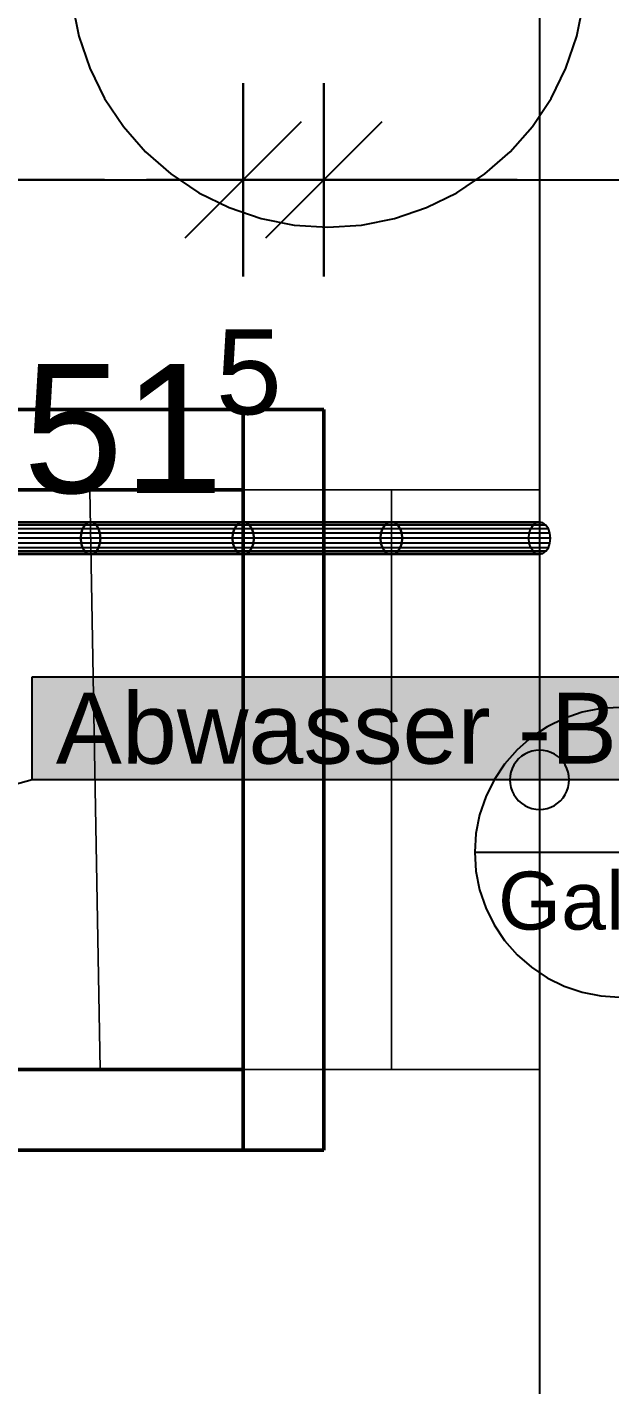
# Model space of a CAD drawing. Extents: x 0 to 756, y -25 to 420.
# Drawn here: x 279.66 to 297.75, y 98.88 to 141.04 of the extents above; entities that cross this region are included whole.
import ezdxf
from ezdxf.lldxf.tags import DXFTag

# ---------------------------------------------------------------- set-up
doc = ezdxf.new("R2010")
doc.units = 0
doc.layers.get('0').update_dxf_attribs({"lineweight": 25})
doc.layers.get('DEFPOINTS').update_dxf_attribs({"lineweight": 25})
for name, color, linetype, lineweight in [('A_Raum', 7, 'Continuous', 25), ('Allgemein01', 7, 'Continuous', 13), ('Standard', 7, 'Continuous', 25), ('Treppe', 7, 'Continuous', 13), ('Wand Holz nicht tragend', 7, 'Continuous', 13), ('X_Text', 7, 'Continuous', 25)]:
    doc.layers.add(name, color=color, linetype=linetype, lineweight=lineweight)
doc.styles.get("Standard").update_dxf_attribs({"font": 'arial.ttf'})
tags = doc.linetypes.add('VERDECKT2_S2', pattern=[0.27, 0.2, -0.07]).pattern_tags.tags
tags[6:7] = [DXFTag(74, 4), DXFTag(75, 0), DXFTag(340, '0'), DXFTag(46, 1.0), DXFTag(50, 0.0), DXFTag(44, 0.0), DXFTag(45, 0.0)]
tags[4:5] = [DXFTag(74, 4), DXFTag(75, 0), DXFTag(340, '0'), DXFTag(46, 1.0), DXFTag(50, 0.0), DXFTag(44, 0.0), DXFTag(45, 0.0)]

# ---------------------------------------------------------------- blocks, each defined once
blk = doc.blocks.new('Referenz-A01I5YQ8IE')
at = {"layer": 'Allgemein01', "color": 0, "linetype": 'VERDECKT2_S2', "lineweight": -2, "ltscale": 0.25}
blk.add_line((295.567, 414.475), (295.567, 5.763), dxfattribs=at)
at = {"layer": 'DEFPOINTS', "color": 0, "linetype": 'Continuous', "lineweight": -2, "ltscale": 0.25}
for p, q in [((286.367, 136.299), (286.367, 136.299)), ((288.867, 136.299), (288.867, 136.299)), ((288.867, 129.168), (288.867, 129.168)), ((288.867, 129.168), (288.867, 129.168)), ((288.867, 129.168), (288.867, 129.168)), ((288.867, 129.168), (288.867, 129.168)), ((286.367, 108.668), (286.367, 108.668)), ((286.367, 108.668), (286.367, 108.668)), ((288.867, 106.168), (288.867, 106.168)), ((288.867, 106.168), (288.867, 106.168))]:
    blk.add_line(p, q, dxfattribs=at)
at = {"layer": 'Standard', "color": 0, "lineweight": -2}
for p, q in [((281.065, 141.781), (281.269, 140.754)), ((296.724, 140.754), (296.928, 141.781)), ((281.269, 140.754), (281.605, 139.763)), ((296.387, 139.763), (296.724, 140.754)), ((281.605, 139.763), (282.068, 138.825)), ((295.924, 138.825), (296.387, 139.763)), ((286.367, 133.299), (286.367, 139.299)), ((286.367, 139.299), (286.367, 133.299)), ((288.867, 133.299), (288.867, 139.299)), ((288.867, 139.299), (288.867, 133.299)), ((282.068, 138.825), (282.649, 137.955)), ((295.343, 137.955), (295.924, 138.825)), ((282.649, 137.955), (283.339, 137.168)), ((284.567, 134.499), (288.167, 138.099)), ((288.167, 138.099), (284.567, 134.499)), ((287.067, 134.499), (290.667, 138.099)), ((290.667, 138.099), (287.067, 134.499)), ((294.653, 137.168), (295.343, 137.955)), ((283.339, 137.168), (284.126, 136.478)), ((293.866, 136.478), (294.653, 137.168)), ((282.067, 136.299), (273.067, 136.299)), ((276.067, 136.299), (286.367, 136.299)), ((280.367, 136.299), (289.367, 136.299)), ((282.867, 136.299), (291.867, 136.299)), ((292.367, 136.299), (283.367, 136.299)), ((284.126, 136.478), (284.996, 135.897)), ((294.867, 136.299), (285.867, 136.299)), ((286.367, 136.299), (288.867, 136.299)), ((288.867, 136.299), (330.401, 136.299)), ((292.996, 135.897), (293.866, 136.478)), ((284.996, 135.897), (285.935, 135.434)), ((292.058, 135.434), (292.996, 135.897)), ((285.935, 135.434), (286.926, 135.098)), ((291.067, 135.098), (292.058, 135.434)), ((286.926, 135.098), (287.952, 134.893)), ((290.04, 134.893), (291.067, 135.098)), ((287.952, 134.893), (288.996, 134.825)), ((288.996, 134.825), (290.04, 134.893)), ((281.538, 125.643), (275.212, 125.643)), ((281.633, 125.668), (275.295, 125.668)), ((281.727, 125.643), (275.378, 125.643)), ((281.538, 125.643), (281.453, 125.572)), ((281.453, 125.572), (281.538, 125.643)), ((281.633, 125.668), (281.538, 125.643)), ((281.538, 125.643), (281.633, 125.668)), ((286.263, 125.643), (281.538, 125.643)), ((286.367, 125.668), (281.633, 125.668)), ((281.633, 125.668), (281.727, 125.643)), ((281.727, 125.643), (281.633, 125.668)), ((286.47, 125.643), (281.727, 125.643)), ((281.727, 125.643), (281.812, 125.572)), ((281.812, 125.572), (281.727, 125.643)), ((286.263, 125.643), (286.17, 125.572)), ((286.17, 125.572), (286.263, 125.643)), ((286.367, 125.668), (286.263, 125.643)), ((286.263, 125.643), (286.367, 125.668)), ((290.862, 125.643), (286.263, 125.643)), ((290.967, 125.668), (286.367, 125.668)), ((286.367, 125.668), (286.47, 125.643)), ((286.47, 125.643), (286.367, 125.668)), ((291.071, 125.643), (286.47, 125.643)), ((286.47, 125.643), (286.564, 125.572)), ((286.564, 125.572), (286.47, 125.643)), ((290.862, 125.643), (290.768, 125.572)), ((290.768, 125.572), (290.862, 125.643)), ((290.967, 125.668), (290.862, 125.643)), ((290.862, 125.643), (290.967, 125.668)), ((295.462, 125.643), (290.862, 125.643)), ((295.567, 125.668), (290.967, 125.668)), ((290.967, 125.668), (291.071, 125.643)), ((291.071, 125.643), (290.967, 125.668)), ((295.671, 125.643), (291.071, 125.643)), ((291.071, 125.643), (291.165, 125.572)), ((291.165, 125.572), (291.071, 125.643)), ((295.368, 125.572), (295.462, 125.643)), ((295.462, 125.643), (295.567, 125.668)), ((295.671, 125.643), (295.567, 125.668)), ((295.765, 125.572), (295.671, 125.643)), ((281.343, 125.322), (275.038, 125.322)), ((281.386, 125.462), (275.077, 125.462)), ((281.453, 125.572), (275.136, 125.572)), ((281.812, 125.572), (275.453, 125.572)), ((281.879, 125.462), (275.513, 125.462)), ((281.923, 125.322), (275.551, 125.322)), ((281.343, 125.322), (281.328, 125.168)), ((281.328, 125.168), (281.343, 125.322)), ((281.386, 125.462), (281.343, 125.322)), ((281.343, 125.322), (281.386, 125.462)), ((286.048, 125.322), (281.343, 125.322)), ((281.453, 125.572), (281.386, 125.462)), ((281.386, 125.462), (281.453, 125.572)), ((286.096, 125.462), (281.386, 125.462)), ((286.17, 125.572), (281.453, 125.572)), ((286.564, 125.572), (281.812, 125.572)), ((281.812, 125.572), (281.879, 125.462)), ((281.879, 125.462), (281.812, 125.572)), ((286.638, 125.462), (281.879, 125.462)), ((281.879, 125.462), (281.923, 125.322)), ((281.923, 125.322), (281.879, 125.462)), ((286.686, 125.322), (281.923, 125.322)), ((281.923, 125.322), (281.938, 125.168)), ((281.938, 125.168), (281.923, 125.322)), ((286.048, 125.322), (286.032, 125.168)), ((286.032, 125.168), (286.048, 125.322)), ((286.096, 125.462), (286.048, 125.322)), ((286.048, 125.322), (286.096, 125.462)), ((290.645, 125.322), (286.048, 125.322)), ((286.17, 125.572), (286.096, 125.462)), ((286.096, 125.462), (286.17, 125.572)), ((290.693, 125.462), (286.096, 125.462)), ((290.768, 125.572), (286.17, 125.572)), ((291.165, 125.572), (286.564, 125.572)), ((286.564, 125.572), (286.638, 125.462)), ((286.638, 125.462), (286.564, 125.572)), ((291.24, 125.462), (286.638, 125.462)), ((286.638, 125.462), (286.686, 125.322)), ((286.686, 125.322), (286.638, 125.462)), ((291.288, 125.322), (286.686, 125.322)), ((286.686, 125.322), (286.702, 125.168)), ((286.702, 125.168), (286.686, 125.322)), ((290.645, 125.322), (290.629, 125.168)), ((290.629, 125.168), (290.645, 125.322)), ((290.693, 125.462), (290.645, 125.322)), ((290.645, 125.322), (290.693, 125.462)), ((295.245, 125.322), (290.645, 125.322)), ((290.768, 125.572), (290.693, 125.462)), ((290.693, 125.462), (290.768, 125.572)), ((295.293, 125.462), (290.693, 125.462)), ((295.368, 125.572), (290.768, 125.572)), ((295.765, 125.572), (291.165, 125.572)), ((291.165, 125.572), (291.24, 125.462)), ((291.24, 125.462), (291.165, 125.572)), ((295.84, 125.462), (291.24, 125.462)), ((291.24, 125.462), (291.288, 125.322)), ((291.288, 125.322), (291.24, 125.462)), ((295.888, 125.322), (291.288, 125.322)), ((291.288, 125.322), (291.305, 125.168)), ((291.305, 125.168), (291.288, 125.322)), ((295.229, 125.168), (295.245, 125.322)), ((295.245, 125.322), (295.293, 125.462)), ((295.293, 125.462), (295.368, 125.572)), ((295.84, 125.462), (295.765, 125.572)), ((295.888, 125.322), (295.84, 125.462)), ((295.905, 125.168), (295.888, 125.322)), ((281.328, 125.168), (275.025, 125.168)), ((281.343, 125.013), (275.038, 125.013)), ((281.386, 124.874), (275.077, 124.874)), ((281.879, 124.874), (275.513, 124.874)), ((281.923, 125.013), (275.551, 125.013)), ((281.938, 125.168), (275.564, 125.168)), ((281.328, 125.168), (281.343, 125.013)), ((286.032, 125.168), (281.328, 125.168)), ((281.343, 125.013), (281.328, 125.168)), ((281.343, 125.013), (281.386, 124.874)), ((286.048, 125.013), (281.343, 125.013)), ((281.386, 124.874), (281.343, 125.013)), ((281.386, 124.874), (281.453, 124.763)), ((286.096, 124.874), (281.386, 124.874)), ((281.453, 124.763), (281.386, 124.874)), ((281.879, 124.874), (281.812, 124.763)), ((281.812, 124.763), (281.879, 124.874)), ((281.923, 125.013), (281.879, 124.874)), ((281.879, 124.874), (281.923, 125.013)), ((286.638, 124.874), (281.879, 124.874)), ((281.938, 125.168), (281.923, 125.013)), ((281.923, 125.013), (281.938, 125.168)), ((286.686, 125.013), (281.923, 125.013)), ((286.702, 125.168), (281.938, 125.168)), ((286.032, 125.168), (286.048, 125.013)), ((290.629, 125.168), (286.032, 125.168)), ((286.048, 125.013), (286.032, 125.168)), ((286.048, 125.013), (286.096, 124.874)), ((290.645, 125.013), (286.048, 125.013)), ((286.096, 124.874), (286.048, 125.013)), ((286.096, 124.874), (286.17, 124.763)), ((290.693, 124.874), (286.096, 124.874)), ((286.17, 124.763), (286.096, 124.874)), ((286.638, 124.874), (286.564, 124.763)), ((286.564, 124.763), (286.638, 124.874)), ((286.686, 125.013), (286.638, 124.874)), ((286.638, 124.874), (286.686, 125.013)), ((291.24, 124.874), (286.638, 124.874)), ((286.702, 125.168), (286.686, 125.013)), ((286.686, 125.013), (286.702, 125.168)), ((291.288, 125.013), (286.686, 125.013)), ((291.305, 125.168), (286.702, 125.168)), ((290.629, 125.168), (290.645, 125.013)), ((295.229, 125.168), (290.629, 125.168)), ((290.645, 125.013), (290.629, 125.168)), ((290.645, 125.013), (290.693, 124.874)), ((295.245, 125.013), (290.645, 125.013)), ((290.693, 124.874), (290.645, 125.013)), ((290.693, 124.874), (290.768, 124.763)), ((295.293, 124.874), (290.693, 124.874)), ((290.768, 124.763), (290.693, 124.874)), ((291.24, 124.874), (291.165, 124.763)), ((291.165, 124.763), (291.24, 124.874)), ((291.288, 125.013), (291.24, 124.874)), ((291.24, 124.874), (291.288, 125.013)), ((295.84, 124.874), (291.24, 124.874)), ((291.305, 125.168), (291.288, 125.013)), ((291.288, 125.013), (291.305, 125.168)), ((295.888, 125.013), (291.288, 125.013)), ((295.905, 125.168), (291.305, 125.168)), ((295.245, 125.013), (295.229, 125.168)), ((295.293, 124.874), (295.245, 125.013)), ((295.368, 124.763), (295.293, 124.874)), ((295.765, 124.763), (295.84, 124.874)), ((295.84, 124.874), (295.888, 125.013)), ((295.888, 125.013), (295.905, 125.168)), ((281.453, 124.763), (275.136, 124.763)), ((281.538, 124.692), (275.212, 124.692)), ((275.295, 124.668), (281.633, 124.668)), ((281.727, 124.692), (275.378, 124.692)), ((281.812, 124.763), (275.453, 124.763)), ((281.453, 124.763), (281.538, 124.692)), ((286.17, 124.763), (281.453, 124.763)), ((281.538, 124.692), (281.453, 124.763)), ((281.538, 124.692), (281.633, 124.668)), ((286.263, 124.692), (281.538, 124.692)), ((281.633, 124.668), (281.538, 124.692)), ((281.727, 124.692), (281.633, 124.668)), ((281.633, 124.668), (281.727, 124.692)), ((281.633, 124.668), (286.367, 124.668)), ((281.812, 124.763), (281.727, 124.692)), ((281.727, 124.692), (281.812, 124.763)), ((286.47, 124.692), (281.727, 124.692)), ((286.564, 124.763), (281.812, 124.763)), ((286.17, 124.763), (286.263, 124.692)), ((290.768, 124.763), (286.17, 124.763)), ((286.263, 124.692), (286.17, 124.763)), ((286.263, 124.692), (286.367, 124.668)), ((290.862, 124.692), (286.263, 124.692)), ((286.367, 124.668), (286.263, 124.692)), ((286.47, 124.692), (286.367, 124.668)), ((286.367, 124.668), (286.47, 124.692)), ((286.367, 124.668), (290.967, 124.668)), ((286.564, 124.763), (286.47, 124.692)), ((286.47, 124.692), (286.564, 124.763)), ((291.071, 124.692), (286.47, 124.692)), ((291.165, 124.763), (286.564, 124.763)), ((290.768, 124.763), (290.862, 124.692)), ((295.368, 124.763), (290.768, 124.763)), ((290.862, 124.692), (290.768, 124.763)), ((290.862, 124.692), (290.967, 124.668)), ((295.462, 124.692), (290.862, 124.692)), ((290.967, 124.668), (290.862, 124.692)), ((291.071, 124.692), (290.967, 124.668)), ((290.967, 124.668), (291.071, 124.692)), ((290.967, 124.668), (295.567, 124.668)), ((291.165, 124.763), (291.071, 124.692)), ((291.071, 124.692), (291.165, 124.763)), ((295.671, 124.692), (291.071, 124.692)), ((295.765, 124.763), (291.165, 124.763)), ((295.462, 124.692), (295.368, 124.763)), ((295.567, 124.668), (295.462, 124.692)), ((295.567, 124.668), (295.671, 124.692)), ((295.671, 124.692), (295.765, 124.763))]:
    blk.add_line(p, q, dxfattribs=at)
at = {"layer": 'Treppe', "color": 0}
for p, q in [((281.606, 126.668), (274.92, 126.668)), ((274.92, 126.668), (281.606, 126.668)), ((281.928, 108.668), (281.606, 126.668)), ((281.606, 126.668), (281.928, 108.668)), ((281.606, 126.668), (281.606, 126.668)), ((286.367, 126.668), (281.606, 126.668)), ((281.606, 126.668), (281.928, 108.668)), ((281.606, 126.668), (286.367, 126.668)), ((281.928, 108.668), (281.606, 126.668)), ((281.606, 126.668), (281.606, 126.668)), ((286.367, 108.668), (286.367, 126.668)), ((286.367, 126.668), (286.367, 108.668)), ((286.367, 126.668), (286.367, 126.668)), ((290.967, 126.668), (286.367, 126.668)), ((286.367, 126.668), (286.367, 108.668)), ((286.367, 126.668), (290.967, 126.668)), ((286.367, 108.668), (286.367, 126.668)), ((286.367, 126.668), (286.367, 126.668)), ((290.967, 108.668), (290.967, 126.668)), ((290.967, 126.668), (290.967, 108.668)), ((290.967, 126.668), (290.967, 126.668)), ((295.567, 126.668), (290.967, 126.668)), ((290.967, 126.668), (290.967, 108.668)), ((290.967, 126.668), (295.567, 126.668)), ((290.967, 108.668), (290.967, 126.668)), ((290.967, 126.668), (290.967, 126.668)), ((295.567, 108.668), (295.567, 126.668)), ((295.567, 126.668), (295.567, 108.668)), ((295.567, 126.668), (295.567, 126.668)), ((279.413, 108.668), (281.928, 108.668)), ((281.928, 108.668), (279.413, 108.668)), ((281.928, 108.668), (281.928, 108.668)), ((281.928, 108.668), (286.367, 108.668)), ((286.367, 108.668), (281.928, 108.668)), ((281.928, 108.668), (281.928, 108.668)), ((286.367, 108.668), (286.367, 108.668)), ((286.367, 108.668), (290.967, 108.668)), ((290.967, 108.668), (286.367, 108.668)), ((286.367, 108.668), (286.367, 108.668)), ((290.967, 108.668), (290.967, 108.668)), ((290.967, 108.668), (295.567, 108.668)), ((295.567, 108.668), (290.967, 108.668)), ((290.967, 108.668), (290.967, 108.668)), ((295.567, 108.668), (295.567, 108.668))]:
    blk.add_line(p, q, dxfattribs=at)
at = {"layer": 'Treppe', "color": 0, "lineweight": -2}
for p, q in [((295.215, 118.518), (295.107, 118.464)), ((295.329, 118.556), (295.215, 118.518)), ((295.447, 118.58), (295.329, 118.556)), ((295.567, 118.588), (295.447, 118.58)), ((295.687, 118.58), (295.567, 118.588)), ((295.805, 118.556), (295.687, 118.58)), ((295.919, 118.518), (295.805, 118.556)), ((296.027, 118.464), (295.919, 118.518)), ((294.77, 118.128), (294.717, 118.02)), ((294.837, 118.228), (294.77, 118.128)), ((294.916, 118.318), (294.837, 118.228)), ((295.007, 118.398), (294.916, 118.318)), ((295.107, 118.464), (295.007, 118.398)), ((296.127, 118.398), (296.027, 118.464)), ((296.217, 118.318), (296.127, 118.398)), ((296.297, 118.228), (296.217, 118.318)), ((296.364, 118.128), (296.297, 118.228)), ((296.417, 118.02), (296.364, 118.128)), ((294.655, 117.788), (294.647, 117.668)), ((294.647, 117.668), (294.655, 117.548)), ((294.678, 117.906), (294.655, 117.788)), ((294.717, 118.02), (294.678, 117.906)), ((296.455, 117.906), (296.417, 118.02)), ((296.479, 117.788), (296.455, 117.906)), ((296.487, 117.668), (296.479, 117.788)), ((296.479, 117.548), (296.487, 117.668)), ((294.655, 117.548), (294.678, 117.43)), ((294.678, 117.43), (294.717, 117.316)), ((294.717, 117.316), (294.77, 117.208)), ((294.77, 117.208), (294.837, 117.108)), ((296.297, 117.108), (296.364, 117.208)), ((296.364, 117.208), (296.417, 117.316)), ((296.417, 117.316), (296.455, 117.43)), ((296.455, 117.43), (296.479, 117.548)), ((294.837, 117.108), (294.916, 117.017)), ((294.916, 117.017), (295.007, 116.938)), ((295.007, 116.938), (295.107, 116.871)), ((295.107, 116.871), (295.215, 116.818)), ((295.215, 116.818), (295.329, 116.779)), ((295.805, 116.779), (295.919, 116.818)), ((295.919, 116.818), (296.027, 116.871)), ((296.027, 116.871), (296.127, 116.938)), ((296.127, 116.938), (296.217, 117.017)), ((296.217, 117.017), (296.297, 117.108)), ((295.329, 116.779), (295.447, 116.756)), ((295.447, 116.756), (295.567, 116.748)), ((295.567, 116.748), (295.687, 116.756)), ((295.687, 116.756), (295.805, 116.779))]:
    blk.add_line(p, q, dxfattribs=at)
at = {"layer": 'Wand Holz nicht tragend', "color": 0, "lineweight": 50}
for p, q in [((286.367, 129.168), (255.567, 129.168)), ((255.567, 129.168), (286.367, 129.168)), ((286.367, 126.668), (286.367, 129.168)), ((286.367, 129.168), (286.367, 126.668)), ((286.367, 129.168), (286.367, 129.168)), ((286.367, 129.168), (286.367, 106.168)), ((288.867, 129.168), (286.367, 129.168)), ((286.367, 106.168), (286.367, 129.168)), ((286.367, 129.168), (288.867, 129.168)), ((286.367, 129.168), (286.367, 129.168)), ((288.867, 106.168), (288.867, 129.168)), ((288.867, 129.168), (288.867, 106.168)), ((288.867, 129.168), (288.867, 129.168)), ((255.567, 126.668), (286.367, 126.668)), ((286.367, 126.668), (255.567, 126.668)), ((286.367, 126.668), (286.367, 126.668)), ((286.367, 108.668), (273.567, 108.668)), ((273.567, 108.668), (286.367, 108.668)), ((286.367, 106.168), (286.367, 108.668)), ((286.367, 108.668), (286.367, 106.168)), ((286.367, 108.668), (286.367, 108.668)), ((273.567, 106.168), (286.367, 106.168)), ((286.367, 106.168), (273.567, 106.168)), ((286.367, 106.168), (286.367, 106.168)), ((286.367, 106.168), (288.867, 106.168)), ((288.867, 106.168), (286.367, 106.168)), ((286.367, 106.168), (286.367, 106.168)), ((288.867, 106.168), (288.867, 106.168))]:
    blk.add_line(p, q, dxfattribs=at)
at = {"layer": 'Standard', "color": 0, "lineweight": -2, "attachment_point": 1}
for s, insert, char_height in [('{\\fArial;5}', (285.519, 131.655), 2.64), ('{\\fArial;51}', (279.536, 130.575), 4)]:
    blk.add_mtext(s, dxfattribs=dict(at, insert=insert, char_height=char_height))
blk = doc.blocks.new('Galerie 3-A01I5YR6IE', base_point=(293.553, 110.915))
at = {"color": 0, "linetype": 'ByBlock', "lineweight": -2, "ltscale": 0.25}
for p, q in [((296.889, 119.762), (296.331, 119.572)), ((297.466, 119.876), (296.889, 119.762)), ((298.053, 119.915), (297.466, 119.876)), ((298.053, 119.915), (300.454, 119.915)), ((301.041, 119.876), (300.454, 119.915)), ((301.618, 119.762), (301.041, 119.876)), ((302.176, 119.572), (301.618, 119.762)), ((295.803, 119.312), (295.314, 118.985)), ((296.331, 119.572), (295.803, 119.312)), ((302.704, 119.312), (302.176, 119.572)), ((303.193, 118.985), (302.704, 119.312)), ((295.314, 118.985), (294.871, 118.597)), ((303.636, 118.597), (303.193, 118.985)), ((294.871, 118.597), (294.483, 118.154)), ((304.024, 118.154), (303.636, 118.597)), ((294.483, 118.154), (294.156, 117.665)), ((304.351, 117.665), (304.024, 118.154)), ((294.156, 117.665), (293.896, 117.137)), ((304.611, 117.137), (304.351, 117.665)), ((293.896, 117.137), (293.707, 116.58)), ((304.8, 116.58), (304.611, 117.137)), ((293.707, 116.58), (293.592, 116.002)), ((304.915, 116.002), (304.8, 116.58)), ((293.592, 116.002), (293.553, 115.415)), ((304.954, 115.415), (304.915, 116.002)), ((293.553, 115.415), (304.954, 115.415)), ((293.553, 115.415), (293.592, 114.828)), ((304.915, 114.828), (304.954, 115.415)), ((293.592, 114.828), (293.707, 114.25)), ((304.8, 114.25), (304.915, 114.828)), ((293.707, 114.25), (293.896, 113.693)), ((304.611, 113.693), (304.8, 114.25)), ((293.896, 113.693), (294.156, 113.165)), ((304.351, 113.165), (304.611, 113.693)), ((294.156, 113.165), (294.483, 112.676)), ((304.024, 112.676), (304.351, 113.165)), ((294.483, 112.676), (294.871, 112.233)), ((303.636, 112.233), (304.024, 112.676)), ((294.871, 112.233), (295.314, 111.845)), ((303.193, 111.845), (303.636, 112.233)), ((295.314, 111.845), (295.803, 111.518)), ((302.704, 111.518), (303.193, 111.845)), ((295.803, 111.518), (296.331, 111.258)), ((302.176, 111.258), (302.704, 111.518)), ((296.331, 111.258), (296.889, 111.068)), ((296.889, 111.068), (297.466, 110.953)), ((297.466, 110.953), (298.053, 110.915)), ((300.454, 110.915), (298.053, 110.915)), ((300.454, 110.915), (301.041, 110.953)), ((301.041, 110.953), (301.618, 111.068)), ((301.618, 111.068), (302.176, 111.258))]:
    blk.add_line(p, q, dxfattribs=at)
at = {"color": 0, "linetype": 'ByBlock', "lineweight": -2, "ltscale": 0.25, "insert": (294.278, 114.815), "char_height": 1.8, "attachment_point": 1}
blk.add_mtext('{\\fArial;Galerie 3}', dxfattribs=at)
blk = doc.blocks.new('Bauteilbeschriftung-A01I5YSGIE', base_point=(253.92, 110.347))
at = {"color": 0, "lineweight": -2}
for p, q in [((279.82, 120.868), (324.813, 120.868)), ((279.82, 117.668), (279.82, 120.868)), ((324.813, 117.668), (279.82, 117.668))]:
    blk.add_line(p, q, dxfattribs=at)
at = {"color": 0, "linetype": 'ByBlock', "lineweight": -2, "ltscale": 0.25}
blk.add_line((279.82, 117.668), (253.92, 110.347), dxfattribs=at)
at = {"color": 7, "linetype": 'ByBlock', "lineweight": -2, "ltscale": 0.25, "true_color": 0xffffff}
for points in [[(279.82, 117.668), (324.813, 117.668), (279.82, 120.868)], [(324.813, 117.668), (279.82, 120.868), (324.813, 120.868)]]:
    blk.add_solid(points, dxfattribs=at)
at = {"color": 0, "linetype": 'ByBlock', "lineweight": -2, "ltscale": 0.25, "insert": (280.553, 120.368), "char_height": 2.2, "attachment_point": 1}
blk.add_mtext('{\\fArial;Abwasser -Belüftung über Dach}', dxfattribs=at)

msp = doc.modelspace()

# ---------------------------------------------------------------- block references
at = {"color": 8, "lineweight": 25, "ltscale": 0.25, "true_color": 0x808080}
msp.add_blockref('Referenz-A01I5YQ8IE', (0, 0), dxfattribs=at)
at = {"layer": 'A_Raum', "ltscale": 0.25}
msp.add_blockref('Galerie 3-A01I5YR6IE', (293.553, 110.915), dxfattribs=at)
at = {"layer": 'X_Text', "color": 7, "ltscale": 0.25}
msp.add_blockref('Bauteilbeschriftung-A01I5YSGIE', (253.92, 110.347), dxfattribs=at)

doc.saveas('drawing.dxf')
